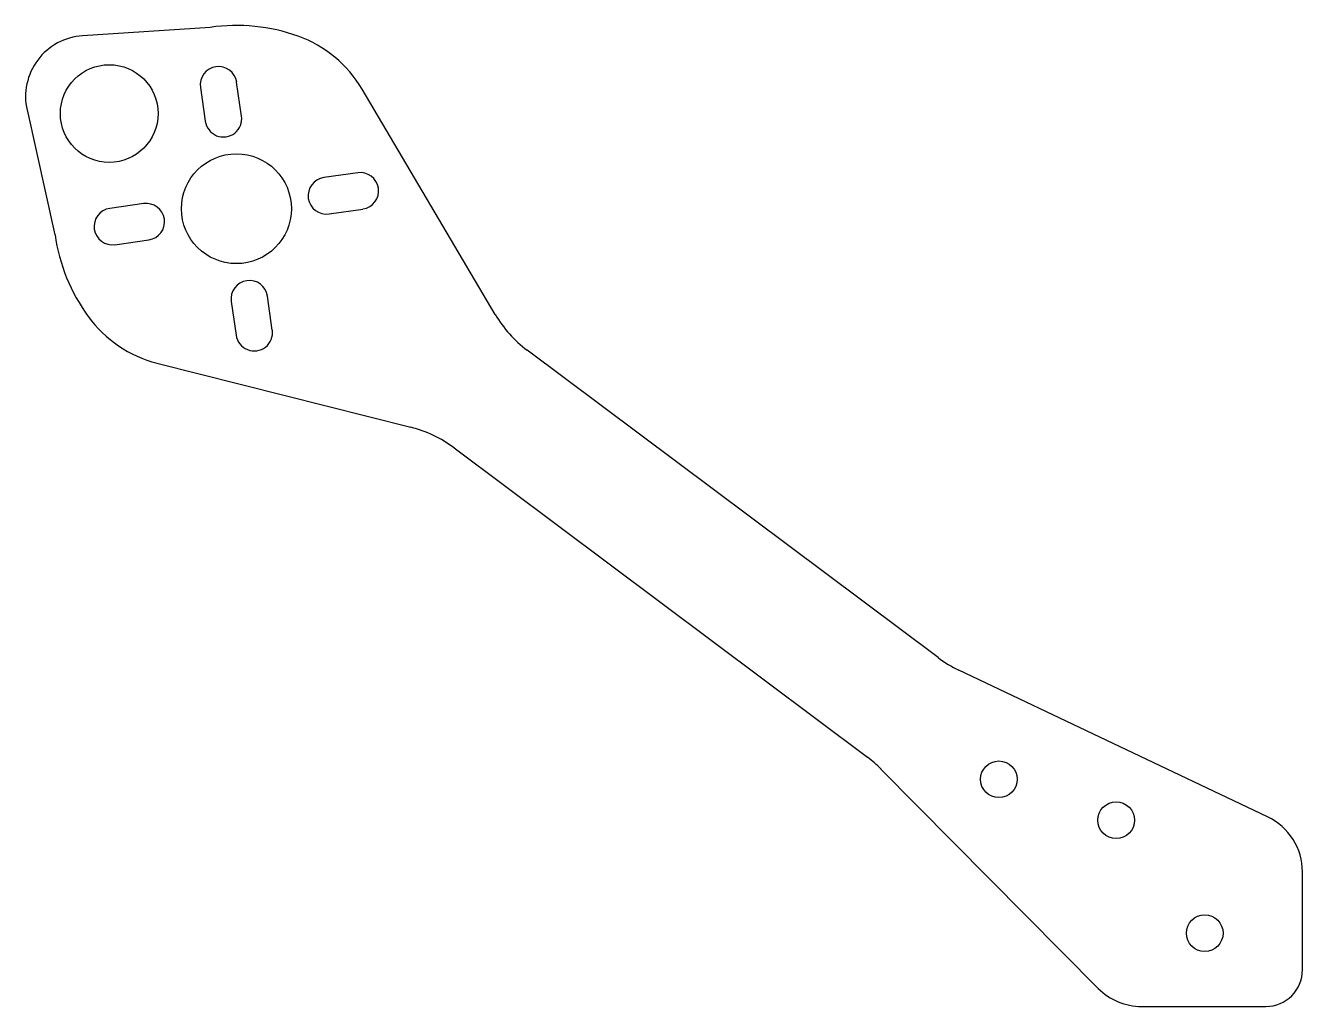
# Model space of a CAD drawing. Header units: millimetres. Extents: x -105 to 0, y 0 to 80.
import ezdxf

# ---------------------------------------------------------------- set-up
doc = ezdxf.new("R2010")
doc.units = ezdxf.units.MM

msp = doc.modelspace()

# ---------------------------------------------------------------- linework, layer by layer
at = {"color": 7, "linetype": 'Continuous', "lineweight": 25}
for p, q in [((-89.4, 80.16), (-99.85, 79.48)), ((-86.84, 72.9), (-87.24, 75.67)), ((-90.21, 75.25), (-89.81, 72.48)), ((-66.07, 56.66), (-76.97, 75.11)), ((-104.4, 73.4), (-102.11, 63.18)), ((-77.33, 68.26), (-80.1, 67.86)), ((-94.85, 65.74), (-97.62, 65.34)), ((-79.68, 64.89), (-76.9, 65.29)), ((-97.2, 62.37), (-94.42, 62.77)), ((-87.69, 57.73), (-87.29, 54.96)), ((-84.32, 55.38), (-84.72, 58.16)), ((-29.82, 28.57), (-63.45, 53.74)), ((-93.76, 52.68), (-72.98, 47.42)), ((-69.44, 45.73), (-35.61, 20.41)), ((-2.85, 15.52), (-28.13, 27.54)), ((-34.5, 19.44), (-16.72, 1.48)), ((0, 3), (0, 11.01)), ((-13.16, 0), (-3, 0))]:
    msp.add_line(p, q, dxfattribs=at)
for centre, radius in [((-97.67, 73.11), 4), ((-87.26, 65.32), 4.5), ((-24.85, 18.6), 1.5), ((-15.25, 15.25), 1.5), ((-8, 6), 1.5)]:
    msp.add_circle(centre, radius, dxfattribs=at)
for centre, radius, start, end in [((-99.52, 74.49), 5, 93.7433, 192.6277), ((-87.26, 65.32), 15, 70.2808, 98.1855), ((-85.58, 70.02), 10, 30.5656, 70.2808), ((-88.72, 75.46), 1.5, 8.1855, 188.1855), ((-88.32, 72.69), 1.5, 188.1855, 8.1855), ((-77.12, 66.78), 1.5, 278.1855, 98.1855), ((-79.89, 66.38), 1.5, 98.1855, 278.1855), ((-97.41, 63.86), 1.5, 98.1855, 278.1855), ((-94.64, 64.25), 1.5, 278.1855, 98.1855), ((-87.26, 65.32), 15, 188.1855, 216.0902), ((-86.2, 57.94), 1.5, 8.1855, 188.1855), ((-91.3, 62.37), 10, 216.0902, 255.8053), ((-57.46, 61.74), 10, 210.5656, 233.1855), ((-85.8, 55.17), 1.5, 188.1855, 8.1855), ((-75.44, 37.73), 10, 53.1855, 75.8053), ((-23.83, 36.57), 10, 233.1855, 244.5605), ((-41.6, 12.4), 10, 44.7162, 53.1855), ((-5, 11.01), 5, 0, 64.5605), ((-3, 3), 3, 270, 0), ((-13.16, 5), 5, 224.7162, 270)]:
    msp.add_arc(centre, radius, start, end, dxfattribs=at)

doc.saveas('drawing.dxf')
